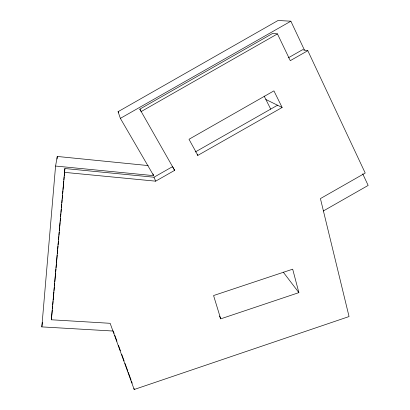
<?xml version="1.0" encoding="UTF-8"?>
<svg xmlns="http://www.w3.org/2000/svg" width="410" height="410" viewBox="0 0 410 410"><rect width="100%" height="100%" fill="white"/><g stroke="black" fill="none" stroke-linecap="round" stroke-linejoin="round"><path stroke-width="0.61" d="M113.262 331.044L41.83 326.893L55.57 166.045L57.282 156.456L148.184 165.578M57.062 158.998L57.282 156.456M288.194 57.897L302.539 49.733L307.808 50.691L365.218 173.046L320.42 198.594L349.059 316.556L134.188 389.5L110.136 323.305L51.337 319.779L64.893 168.525L153.991 177.217L172.543 166.65L174.65 170.35L155.656 181.164L64.442 172.354M52.275 310.324L51.337 319.779M52.393 309.053L52.675 305.875M52.787 304.599L53.069 301.422M53.182 300.151L53.92 291.884M54.033 290.613L54.315 287.436M54.427 286.159L54.709 282.982M54.822 281.711L55.56 273.444M55.673 272.173L55.955 268.991M56.067 267.72L56.349 264.542M56.462 263.271L57.2 255.005M57.313 253.734L57.595 250.551M57.707 249.28L57.989 246.102M58.102 244.832L58.445 241.013M58.558 239.742L58.84 236.565M58.953 235.294L59.235 232.111M59.347 230.84L59.629 227.663M59.742 226.392L60.085 222.574M60.198 221.303L60.48 218.125M60.593 216.854L60.875 213.671M60.987 212.4L61.269 209.223M61.382 207.952L61.725 204.134M61.838 202.863L62.12 199.685M62.233 198.409L62.515 195.232M62.627 193.961L62.909 190.783M63.022 189.507L63.76 181.246M63.873 179.97L64.155 176.792M64.267 175.521L64.893 168.525M41.83 326.893L42.414 322.455M55.57 166.045L153.673 175.654L120.361 118.367L118.08 111.679L278.036 20.5L290.864 21.197L304.471 50.112M120.361 118.367L290.864 21.197M277.442 33.902L141.189 111.546L139.82 109.137L272.829 33.333L277.442 33.902L290.29 60.659L307.808 50.691M323.275 211.012L368.17 185.422L362.727 173.855M195.221 152.013L277.539 105.216M197.861 155.369L282.136 107.481L273.921 90.871L188.989 139.282L197.861 155.369L197.107 154.411M220.713 318.847L298.88 292.632L292.684 269.185L213.569 295.548L220.713 318.847L219.483 316.079M264.168 96.089L265.87 99.486L282.136 107.481M283.269 272.153L298.88 292.632M118.08 111.679L118.721 112.781M139.82 109.137L174.65 170.35M265.87 99.486L270.733 109.152M152.93 173.896L153.427 175.07M153.991 177.217L155.656 181.164M113.483 331.644L114.134 333.438M114.785 335.231L116.958 341.217M118.48 345.404L120.432 350.791M121.739 354.378L124.127 360.964M124.999 363.357L127.823 371.132M128.258 372.331L131.082 380.106M131.518 381.305L132.169 383.099M134.019 388.26L134.188 389.5"/></g></svg>
